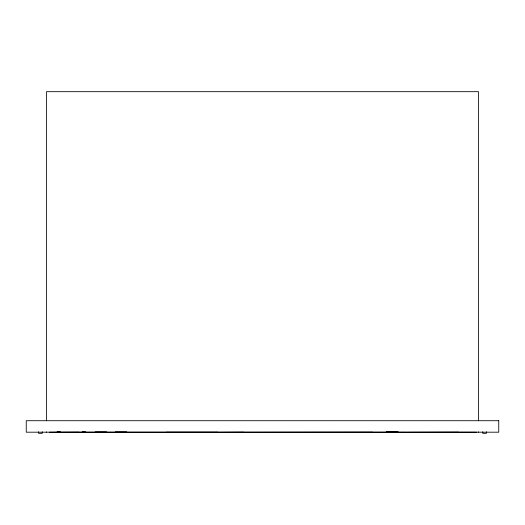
<?xml version="1.0" encoding="UTF-8"?>
<svg xmlns="http://www.w3.org/2000/svg" width="525" height="525" viewBox="0 0 525 525"><rect width="100%" height="100%" fill="white"/><g stroke="black" fill="none" stroke-linecap="round" stroke-linejoin="round"><path stroke-width="0.79" d="M57.094 431.832L60.414 431.832M82.13 431.832L85.575 431.832M95.202 431.924L106.562 431.924M115.31 431.924L126.669 431.924M386.242 431.852L398.127 431.852M79.255 432.023L49.396 432.193M166.235 432.023L217.711 432.023M243.856 432.023L218.059 432.193M372.803 432.023L244.433 432.193M458.784 432.023L407.761 432.193M386.571 432.082L397.792 432.082M486.419 431.767L486.419 433.322L482.744 433.322L482.744 431.767M478.478 420.715L478.478 91.678L46.522 91.678L46.522 420.715M478.478 431.799L478.478 432.193M476.516 432.193L459.414 432.193M407.19 432.193L373.367 432.193M389.097 431.852L389.097 432.193M165.749 432.193L79.925 432.193M46.522 431.799L46.522 432.193M42.256 431.767L42.256 433.322L38.581 433.322L38.581 431.767M498.75 420.715L26.25 420.715L26.25 432.193L498.75 432.193L498.75 420.715"/></g></svg>
